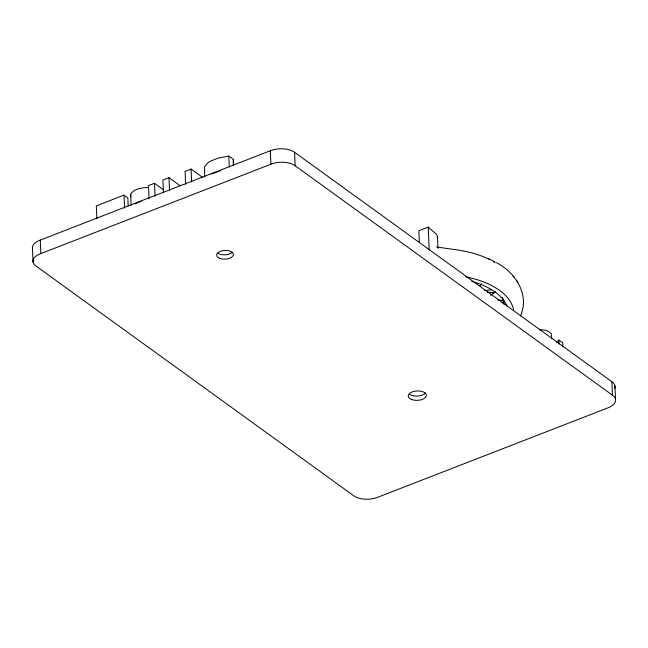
<?xml version="1.0" encoding="UTF-8"?>
<svg xmlns="http://www.w3.org/2000/svg" width="648" height="648" viewBox="0 0 648 648"><rect width="100%" height="100%" fill="white"/><g stroke="black" fill="none" stroke-linecap="round" stroke-linejoin="round"><path stroke-width="0.97" d="M437.335 238.261L437.457 236.366L436.59 234.333L428.215 227.14L418.867 230.769L419.394 242.7M520.376 316.013C530.145 295.099 515.29 272.136 496.425 262.683M480.047 285.906L481.221 283.865M131.147 205.189L130.669 194.198C134.274 188.511 141.92 187.766 148.1 187.515M556.349 342.565L558.86 340.038L562.748 342.857L562.926 346.858M495.218 291.762L490.528 295.358M134.573 203.853L141.24 201.22M501.844 303.005L503.318 302.243L502.492 297.521M211.256 174.037L220.717 170.61M128.207 205.926L127.85 197.932L123.979 195.129L96.317 205.878L96.884 218.862M163.304 189.653L154.491 183.279L148.497 185.612L149.064 198.604M180.152 185.741L168.974 177.657L162.948 179.998L163.515 192.991M202.265 177.147L191.087 169.063L185.061 171.404L185.628 184.397M233.604 165.329L233.345 159.335L233.256 165.467M32.457 248.508A16.702 8.651 -2.5 0 1 40.249 240.1L270.338 150.741A17.188 8.902 -2.5 0 1 294.573 152.296L611.842 381.672A17.131 8.878 -2.5 0 1 614.75 388.363M40.84 253.579L270.929 164.211A17.188 8.902 -2.5 0 1 295.164 165.767L612.433 395.15A17.131 8.878 -2.5 0 1 607.937 407.859L377.849 497.227A17.018 8.821 -2.5 0 1 353.622 495.671L36.345 266.288A16.702 8.651 -2.5 0 1 40.84 253.579L40.249 240.1M233.345 159.335L228.833 156.071L218.303 158.055L210.689 161.052L207.749 162.883L204.549 166.884L204.663 177.009M484.664 290.482L491.014 289.883M539.841 329.929C543.915 329.468 548.54 330.496 551.262 333.752L551.715 338.459M487.474 292.272L494.238 292.702L487.272 292.256M497.818 299.935L502.629 300.542M436.574 247.001L456.589 249.828A82.49 42.736 -2.5 0 1 489.677 259.565M465.734 276.769L473.396 278.591A82.49 42.736 -2.5 0 1 513.662 310.036M488.211 258.512L494.481 261.614M513.111 275.886L514.52 277.781M516.407 280.349L517.874 282.317M130.669 194.198L130.856 196.903M614.968 385.989L615.56 399.46M611.842 381.672L612.433 395.15M558.86 340.038L559.03 344.039M503.723 300.226L503.901 304.26M503.188 299.222L503.399 302.997M437.457 236.366L437.975 248.297M428.215 227.14L429.211 249.998M294.573 152.296L295.164 165.767M270.338 150.741L270.929 164.211M228.833 156.071L229.311 167.062M191.087 169.063L191.654 182.056M168.974 177.657L169.541 190.65M154.491 183.279L155.058 196.271M123.979 195.129L124.546 208.121M32.4 247.317L33.048 261.978M232.405 252.137A8.408 4.358 -2.5 0 1 217.906 253.19M425.477 392.955A9.088 4.706 -2.5 0 1 409.86 394.43M471.687 281.329A77.169 39.974 -2.5 0 1 507.165 306.366M493.8 261.816A82.49 42.736 -2.5 0 1 495.347 262.756M219.559 258.26A8.408 4.358 -2.5 0 0 233.272 255.304A8.408 4.358 -2.5 0 0 222.207 250.76A8.408 4.358 -2.5 0 0 219.559 258.26M411.707 399.533A9.088 4.706 -2.5 0 0 426.295 396.025A9.088 4.706 -2.5 0 0 413.926 391.384A9.088 4.706 -2.5 0 0 411.707 399.533"/></g></svg>
